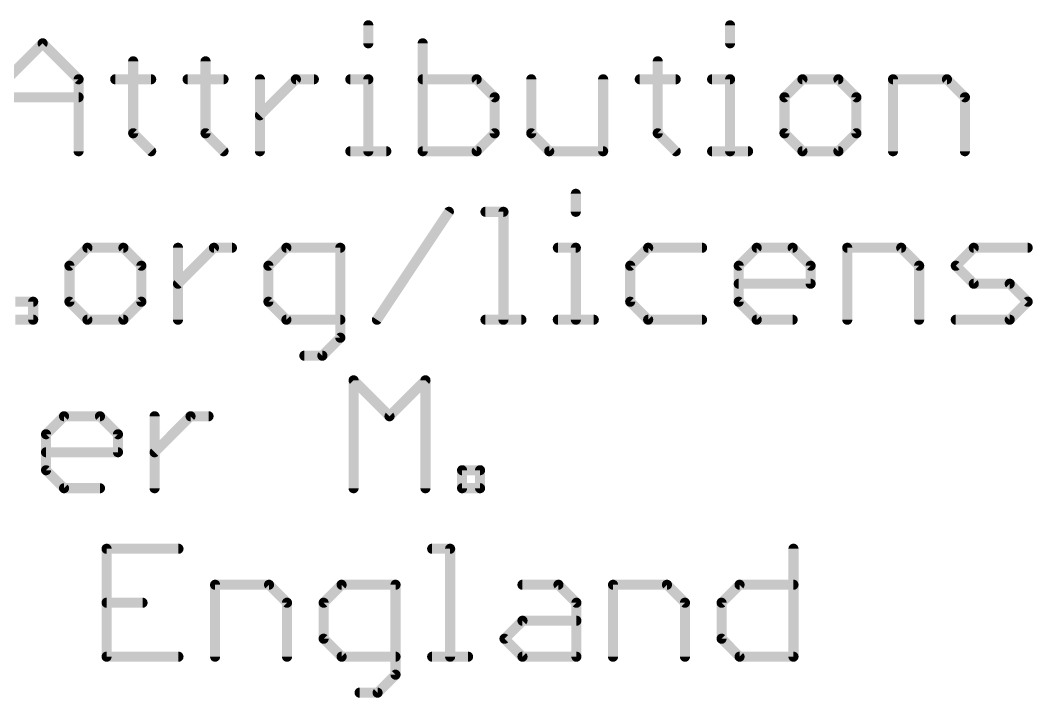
# Model space of a CAD drawing. Extents: x -39 to 68, y -12 to 30.
# Drawn here: x 17.12 to 32.39, y -11.97 to -1.76 of the extents above; entities that cross this region are included whole.
import ezdxf

# ---------------------------------------------------------------- set-up
doc = ezdxf.new("R2010")
doc.units = 0
doc.layers.add('51', color=53, linetype='CONTINUOUS')

msp = doc.modelspace()

# ---------------------------------------------------------------- linework, layer by layer
at = {"layer": '51', "const_width": 0.1524}
for points in [[(22.3707, -1.8356), (22.3707, -2.1068)], [(27.8279, -1.8356), (27.8279, -2.1068)], [(16.9152, -2.6491), (17.4576, -2.1068)], [(17.4576, -2.1068), (17.9999, -2.6491)], [(23.191, -2.1068), (23.191, -3.7338)], [(18.8236, -2.378), (18.8236, -3.4626)], [(19.915, -2.378), (19.915, -3.4626)], [(26.7365, -2.378), (26.7365, -3.4626)], [(17.9999, -2.6491), (17.9999, -3.7338)], [(18.5524, -2.6491), (19.0947, -2.6491)], [(19.6438, -2.6491), (20.1862, -2.6491)], [(20.7353, -3.7338), (20.7353, -2.6491)], [(20.7353, -3.1915), (21.2776, -2.6491)], [(21.2776, -2.6491), (21.5488, -2.6491)], [(22.0996, -2.6491), (22.3707, -2.6491)], [(22.3707, -2.6491), (22.3707, -3.7338)], [(24.0045, -2.6491), (23.191, -2.6491)], [(24.2757, -2.9203), (24.0045, -2.6491)], [(24.8282, -2.6491), (24.8282, -3.4626)], [(25.9128, -3.7338), (25.9128, -2.6491)], [(26.4653, -2.6491), (27.0076, -2.6491)], [(27.5567, -2.6491), (27.8279, -2.6491)], [(27.8279, -2.6491), (27.8279, -3.7338)], [(28.9193, -2.6491), (28.6482, -2.9203)], [(29.4617, -2.6491), (28.9193, -2.6491)], [(29.7328, -2.9203), (29.4617, -2.6491)], [(30.2853, -3.7338), (30.2853, -2.6491)], [(30.2853, -2.6491), (31.0988, -2.6491)], [(31.0988, -2.6491), (31.37, -2.9203)], [(16.9152, -2.9203), (17.9999, -2.9203)], [(24.2757, -3.4626), (24.2757, -2.9203)], [(28.6482, -2.9203), (28.6482, -3.4626)], [(29.7328, -3.4626), (29.7328, -2.9203)], [(31.37, -2.9203), (31.37, -3.7338)], [(18.8236, -3.4626), (19.0947, -3.7338)], [(19.915, -3.4626), (20.1862, -3.7338)], [(24.0045, -3.7338), (24.2757, -3.4626)], [(24.8282, -3.4626), (25.0993, -3.7338)], [(26.7365, -3.4626), (27.0076, -3.7338)], [(28.6482, -3.4626), (28.9193, -3.7338)], [(29.4617, -3.7338), (29.7328, -3.4626)], [(22.0996, -3.7338), (22.6419, -3.7338)], [(23.191, -3.7338), (24.0045, -3.7338)], [(25.0993, -3.7338), (25.9128, -3.7338)], [(27.5567, -3.7338), (28.0991, -3.7338)], [(28.9193, -3.7338), (29.4617, -3.7338)], [(25.5006, -4.3756), (25.5006, -4.6468)], [(22.5008, -6.2738), (23.5855, -4.6468)], [(24.138, -4.6468), (24.4091, -4.6468)], [(24.4091, -4.6468), (24.4091, -6.2738)], [(18.1334, -5.1891), (17.8622, -5.4603)], [(18.6757, -5.1891), (18.1334, -5.1891)], [(18.9469, -5.4603), (18.6757, -5.1891)], [(19.4994, -6.2738), (19.4994, -5.1891)], [(19.4994, -5.7315), (20.0417, -5.1891)], [(20.0417, -5.1891), (20.3129, -5.1891)], [(21.1348, -5.1891), (20.8637, -5.4603)], [(21.9483, -5.1891), (21.1348, -5.1891)], [(21.9483, -6.545), (21.9483, -5.1891)], [(25.2294, -5.1891), (25.5006, -5.1891)], [(25.5006, -5.1891), (25.5006, -6.2738)], [(26.592, -5.1891), (26.3209, -5.4603)], [(27.4055, -5.1891), (26.592, -5.1891)], [(27.958, -5.4603), (28.2292, -5.1891)], [(28.2292, -5.1891), (28.7715, -5.1891)], [(28.7715, -5.1891), (29.0427, -5.4603)], [(29.5952, -6.2738), (29.5952, -5.1891)], [(29.5952, -5.1891), (30.4087, -5.1891)], [(30.4087, -5.1891), (30.6798, -5.4603)], [(31.2323, -5.4603), (31.5035, -5.1891)], [(31.5035, -5.1891), (32.317, -5.1891)], [(17.8622, -5.4603), (17.8622, -6.0026)], [(18.9469, -6.0026), (18.9469, -5.4603)], [(20.8637, -5.4603), (20.8637, -6.0026)], [(26.3209, -5.4603), (26.3209, -6.0026)], [(27.958, -6.0026), (27.958, -5.4603)], [(29.0427, -5.4603), (29.0427, -5.7315)], [(30.6798, -5.4603), (30.6798, -6.2738)], [(31.5035, -5.7315), (31.2323, -5.4603)], [(29.0427, -5.7315), (27.958, -5.7315)], [(32.0458, -5.7315), (31.5035, -5.7315)], [(32.317, -6.0026), (32.0458, -5.7315)], [(17.0436, -6.0026), (17.3148, -6.0026)], [(17.3148, -6.0026), (17.3148, -6.2738)], [(17.8622, -6.0026), (18.1334, -6.2738)], [(18.6757, -6.2738), (18.9469, -6.0026)], [(20.8637, -6.0026), (21.1348, -6.2738)], [(26.3209, -6.0026), (26.592, -6.2738)], [(28.2292, -6.2738), (27.958, -6.0026)], [(32.0458, -6.2738), (32.317, -6.0026)], [(17.3148, -6.2738), (17.0436, -6.2738)], [(18.1334, -6.2738), (18.6757, -6.2738)], [(21.1348, -6.2738), (21.9483, -6.2738)], [(24.138, -6.2738), (24.6803, -6.2738)], [(25.2294, -6.2738), (25.7717, -6.2738)], [(26.592, -6.2738), (27.4055, -6.2738)], [(28.7715, -6.2738), (28.2292, -6.2738)], [(31.2323, -6.2738), (32.0458, -6.2738)], [(21.6772, -6.8161), (21.9483, -6.545)], [(21.406, -6.8161), (21.6772, -6.8161)], [(22.1477, -8.8138), (22.1477, -7.1868)], [(22.1477, -7.1868), (22.69, -7.7291)], [(22.69, -7.7291), (23.2324, -7.1868)], [(23.2324, -7.1868), (23.2324, -8.8138)], [(17.5091, -8.0003), (17.7803, -7.7291)], [(17.7803, -7.7291), (18.3226, -7.7291)], [(18.3226, -7.7291), (18.5938, -8.0003)], [(19.1463, -8.8138), (19.1463, -7.7291)], [(19.1463, -8.2715), (19.6886, -7.7291)], [(19.6886, -7.7291), (19.9598, -7.7291)], [(17.5091, -8.5426), (17.5091, -8.0003)], [(18.5938, -8.0003), (18.5938, -8.2715)], [(18.5938, -8.2715), (17.5091, -8.2715)], [(17.7803, -8.8138), (17.5091, -8.5426)], [(23.7849, -8.8138), (23.7849, -8.5426)], [(23.7849, -8.5426), (24.056, -8.5426)], [(24.056, -8.5426), (24.056, -8.8138)], [(18.3226, -8.8138), (17.7803, -8.8138)], [(24.056, -8.8138), (23.7849, -8.8138)], [(19.5066, -9.7268), (18.422, -9.7268)], [(18.422, -9.7268), (18.422, -11.3538)], [(23.3335, -9.7268), (23.6046, -9.7268)], [(23.6046, -9.7268), (23.6046, -11.3538)], [(28.7839, -9.7268), (28.7839, -11.3538)], [(20.0591, -11.3538), (20.0591, -10.2691)], [(20.0591, -10.2691), (20.8726, -10.2691)], [(20.8726, -10.2691), (21.1438, -10.5403)], [(21.9675, -10.2691), (21.6963, -10.5403)], [(22.781, -10.2691), (21.9675, -10.2691)], [(22.781, -11.625), (22.781, -10.2691)], [(24.696, -10.2691), (25.2384, -10.2691)], [(25.2384, -10.2691), (25.5095, -10.5403)], [(26.062, -11.3538), (26.062, -10.2691)], [(26.062, -10.2691), (26.8755, -10.2691)], [(26.8755, -10.2691), (27.1467, -10.5403)], [(27.6992, -10.5403), (27.9704, -10.2691)], [(27.9704, -10.2691), (28.7839, -10.2691)], [(18.422, -10.5403), (18.9643, -10.5403)], [(21.1438, -10.5403), (21.1438, -11.3538)], [(21.6963, -10.5403), (21.6963, -11.0826)], [(25.5095, -10.5403), (25.5095, -11.3538)], [(27.1467, -10.5403), (27.1467, -11.3538)], [(27.6992, -11.0826), (27.6992, -10.5403)], [(24.4249, -11.0826), (24.696, -10.8115)], [(24.696, -10.8115), (25.5095, -10.8115)], [(21.6963, -11.0826), (21.9675, -11.3538)], [(24.696, -11.3538), (24.4249, -11.0826)], [(27.9704, -11.3538), (27.6992, -11.0826)], [(18.422, -11.3538), (19.5066, -11.3538)], [(21.9675, -11.3538), (22.781, -11.3538)], [(23.3335, -11.3538), (23.8758, -11.3538)], [(25.5095, -11.3538), (24.696, -11.3538)], [(28.7839, -11.3538), (27.9704, -11.3538)], [(22.5098, -11.8961), (22.781, -11.625)], [(22.2386, -11.8961), (22.5098, -11.8961)]]:
    msp.add_lwpolyline(points, dxfattribs=at)
at = {"layer": '51', "const_width": 0.0762}
for points in [[(22.4088, -1.8356, 1), (22.3326, -1.8356)], [(27.866, -1.8356, 1), (27.7898, -1.8356)], [(17.4845, -2.0799, 1), (17.4306, -2.1338)], [(17.4845, -2.1338, 1), (17.4306, -2.0799)], [(22.3326, -2.1068, 1), (22.4088, -2.1068)], [(23.2291, -2.1068, 1), (23.1529, -2.1068)], [(27.7898, -2.1068, 1), (27.866, -2.1068)], [(18.8617, -2.378, 1), (18.7855, -2.378)], [(19.9531, -2.378, 1), (19.8769, -2.378)], [(26.7746, -2.378, 1), (26.6984, -2.378)], [(18.038, -2.6491, 1), (17.9618, -2.6491)], [(17.9729, -2.6761, 1), (18.0268, -2.6222)], [(18.5524, -2.611, 1), (18.5524, -2.6872)], [(19.0947, -2.6872, 1), (19.0947, -2.611)], [(19.6438, -2.611, 1), (19.6438, -2.6872)], [(20.1862, -2.6872, 1), (20.1862, -2.611)], [(20.7734, -2.6491, 1), (20.6972, -2.6491)], [(21.2776, -2.611, 1), (21.2776, -2.6872)], [(21.3045, -2.6761, 1), (21.2506, -2.6222)], [(21.5488, -2.6872, 1), (21.5488, -2.611)], [(22.0996, -2.611, 1), (22.0996, -2.6872)], [(22.4088, -2.6491, 1), (22.3326, -2.6491)], [(22.3707, -2.6872, 1), (22.3707, -2.611)], [(23.191, -2.611, 1), (23.191, -2.6872)], [(24.0314, -2.6222, 1), (23.9775, -2.6761)], [(24.0045, -2.6872, 1), (24.0045, -2.611)], [(24.8663, -2.6491, 1), (24.7901, -2.6491)], [(25.9509, -2.6491, 1), (25.8747, -2.6491)], [(26.4653, -2.611, 1), (26.4653, -2.6872)], [(27.0076, -2.6872, 1), (27.0076, -2.611)], [(27.5567, -2.611, 1), (27.5567, -2.6872)], [(27.866, -2.6491, 1), (27.7898, -2.6491)], [(27.8279, -2.6872, 1), (27.8279, -2.611)], [(28.9193, -2.611, 1), (28.9193, -2.6872)], [(28.9463, -2.6761, 1), (28.8924, -2.6222)], [(29.4886, -2.6222, 1), (29.4347, -2.6761)], [(29.4617, -2.6872, 1), (29.4617, -2.611)], [(30.3234, -2.6491, 1), (30.2472, -2.6491)], [(30.2853, -2.611, 1), (30.2853, -2.6872)], [(31.1258, -2.6222, 1), (31.0719, -2.6761)], [(31.0988, -2.6872, 1), (31.0988, -2.611)], [(17.9999, -2.9584, 1), (17.9999, -2.8822)], [(24.3138, -2.9203, 1), (24.2376, -2.9203)], [(24.2487, -2.9472, 1), (24.3026, -2.8934)], [(28.6863, -2.9203, 1), (28.6101, -2.9203)], [(28.6212, -2.8934, 1), (28.6751, -2.9472)], [(29.7709, -2.9203, 1), (29.6947, -2.9203)], [(29.7059, -2.9472, 1), (29.7598, -2.8934)], [(31.4081, -2.9203, 1), (31.3319, -2.9203)], [(31.3431, -2.9472, 1), (31.3969, -2.8934)], [(20.7083, -3.1645, 1), (20.7622, -3.2184)], [(18.8505, -3.4357, 1), (18.7966, -3.4896)], [(18.7855, -3.4626, 1), (18.8617, -3.4626)], [(19.9419, -3.4357, 1), (19.888, -3.4896)], [(19.8769, -3.4626, 1), (19.9531, -3.4626)], [(24.2376, -3.4626, 1), (24.3138, -3.4626)], [(24.3026, -3.4896, 1), (24.2487, -3.4357)], [(24.8551, -3.4357, 1), (24.8012, -3.4896)], [(24.7901, -3.4626, 1), (24.8663, -3.4626)], [(26.7634, -3.4357, 1), (26.7095, -3.4896)], [(26.6984, -3.4626, 1), (26.7746, -3.4626)], [(28.6751, -3.4357, 1), (28.6212, -3.4896)], [(28.6101, -3.4626, 1), (28.6863, -3.4626)], [(29.6947, -3.4626, 1), (29.7709, -3.4626)], [(29.7598, -3.4896, 1), (29.7059, -3.4357)], [(22.0996, -3.6957, 1), (22.0996, -3.7719)], [(22.6419, -3.7719, 1), (22.6419, -3.6957)], [(23.191, -3.6957, 1), (23.191, -3.7719)], [(24.0045, -3.7719, 1), (24.0045, -3.6957)], [(25.0993, -3.6957, 1), (25.0993, -3.7719)], [(25.9128, -3.7719, 1), (25.9128, -3.6957)], [(27.5567, -3.6957, 1), (27.5567, -3.7719)], [(28.0991, -3.7719, 1), (28.0991, -3.6957)], [(28.9193, -3.6957, 1), (28.9193, -3.7719)], [(29.4617, -3.7719, 1), (29.4617, -3.6957)], [(17.9618, -3.7338, 1), (18.038, -3.7338)], [(19.0678, -3.7607, 1), (19.1217, -3.7069)], [(20.1592, -3.7607, 1), (20.2131, -3.7069)], [(20.6972, -3.7338, 1), (20.7734, -3.7338)], [(22.3326, -3.7338, 1), (22.4088, -3.7338)], [(23.1529, -3.7338, 1), (23.2291, -3.7338)], [(23.9776, -3.7069, 1), (24.0314, -3.7607)], [(25.0724, -3.7607, 1), (25.1263, -3.7069)], [(25.8747, -3.7338, 1), (25.9509, -3.7338)], [(26.9807, -3.7607, 1), (27.0346, -3.7069)], [(27.7898, -3.7338, 1), (27.866, -3.7338)], [(28.8924, -3.7607, 1), (28.9463, -3.7069)], [(29.4347, -3.7069, 1), (29.4886, -3.7607)], [(30.2472, -3.7338, 1), (30.3234, -3.7338)], [(31.3319, -3.7338, 1), (31.4081, -3.7338)], [(25.5387, -4.3756, 1), (25.4625, -4.3756)], [(23.6172, -4.6679, 1), (23.5538, -4.6257)], [(24.138, -4.6087, 1), (24.138, -4.6849)], [(24.4472, -4.6468, 1), (24.371, -4.6468)], [(24.4091, -4.6849, 1), (24.4091, -4.6087)], [(25.4625, -4.6468, 1), (25.5387, -4.6468)], [(18.1334, -5.151, 1), (18.1334, -5.2272)], [(18.1603, -5.2161, 1), (18.1064, -5.1622)], [(18.7027, -5.1622, 1), (18.6488, -5.2161)], [(18.6757, -5.2272, 1), (18.6757, -5.151)], [(19.5375, -5.1891, 1), (19.4613, -5.1891)], [(20.0417, -5.151, 1), (20.0417, -5.2272)], [(20.0686, -5.2161, 1), (20.0148, -5.1622)], [(20.3129, -5.2272, 1), (20.3129, -5.151)], [(21.1348, -5.151, 1), (21.1348, -5.2272)], [(21.1618, -5.2161, 1), (21.1079, -5.1622)], [(21.9864, -5.1891, 1), (21.9102, -5.1891)], [(21.9483, -5.2272, 1), (21.9483, -5.151)], [(25.2294, -5.151, 1), (25.2294, -5.2272)], [(25.5387, -5.1891, 1), (25.4625, -5.1891)], [(25.5006, -5.2272, 1), (25.5006, -5.151)], [(26.592, -5.151, 1), (26.592, -5.2272)], [(26.619, -5.2161, 1), (26.5651, -5.1622)], [(27.4055, -5.2272, 1), (27.4055, -5.151)], [(28.2292, -5.151, 1), (28.2292, -5.2272)], [(28.2561, -5.2161, 1), (28.2022, -5.1622)], [(28.7984, -5.1622, 1), (28.7446, -5.2161)], [(28.7715, -5.2272, 1), (28.7715, -5.151)], [(29.6333, -5.1891, 1), (29.5571, -5.1891)], [(29.5952, -5.151, 1), (29.5952, -5.2272)], [(30.4356, -5.1622, 1), (30.3817, -5.2161)], [(30.4087, -5.2272, 1), (30.4087, -5.151)], [(31.5035, -5.151, 1), (31.5035, -5.2272)], [(31.5304, -5.2161, 1), (31.4765, -5.1622)], [(32.317, -5.2272, 1), (32.317, -5.151)], [(17.9003, -5.4603, 1), (17.8241, -5.4603)], [(17.8353, -5.4334, 1), (17.8892, -5.4872)], [(18.985, -5.4603, 1), (18.9088, -5.4603)], [(18.9199, -5.4872, 1), (18.9738, -5.4334)], [(20.9018, -5.4603, 1), (20.8256, -5.4603)], [(20.8367, -5.4334, 1), (20.8906, -5.4872)], [(26.359, -5.4603, 1), (26.2828, -5.4603)], [(26.2939, -5.4334, 1), (26.3478, -5.4872)], [(27.9961, -5.4603, 1), (27.9199, -5.4603)], [(27.9311, -5.4334, 1), (27.985, -5.4872)], [(29.0808, -5.4603, 1), (29.0046, -5.4603)], [(29.0157, -5.4872, 1), (29.0696, -5.4334)], [(30.7179, -5.4603, 1), (30.6417, -5.4603)], [(30.6529, -5.4872, 1), (30.7068, -5.4334)], [(31.2593, -5.4334, 1), (31.2054, -5.4872)], [(31.2054, -5.4334, 1), (31.2593, -5.4872)], [(19.4724, -5.7045, 1), (19.5263, -5.7584)], [(27.958, -5.6934, 1), (27.958, -5.7696)], [(29.0046, -5.7315, 1), (29.0808, -5.7315)], [(29.0427, -5.7696, 1), (29.0427, -5.6934)], [(31.5035, -5.6934, 1), (31.5035, -5.7696)], [(31.4765, -5.7584, 1), (31.5304, -5.7045)], [(32.0728, -5.7045, 1), (32.0189, -5.7584)], [(32.0458, -5.7696, 1), (32.0458, -5.6934)], [(17.3529, -6.0026, 1), (17.2767, -6.0026)], [(17.3148, -6.0407, 1), (17.3148, -5.9645)], [(17.8892, -5.9757, 1), (17.8353, -6.0296)], [(18.9738, -6.0296, 1), (18.9199, -5.9757)], [(20.8906, -5.9757, 1), (20.8367, -6.0296)], [(26.3478, -5.9757, 1), (26.2939, -6.0296)], [(27.985, -5.9757, 1), (27.9311, -6.0296)], [(32.3439, -6.0296, 1), (32.29, -5.9757)], [(32.29, -6.0296, 1), (32.3439, -5.9757)], [(17.8241, -6.0026, 1), (17.9003, -6.0026)], [(18.9088, -6.0026, 1), (18.985, -6.0026)], [(20.8256, -6.0026, 1), (20.9018, -6.0026)], [(26.2828, -6.0026, 1), (26.359, -6.0026)], [(27.9199, -6.0026, 1), (27.9961, -6.0026)], [(17.2767, -6.2738, 1), (17.3529, -6.2738)], [(17.3148, -6.3119, 1), (17.3148, -6.2357)], [(18.1334, -6.2357, 1), (18.1334, -6.3119)], [(18.1064, -6.3007, 1), (18.1603, -6.2469)], [(18.6488, -6.2469, 1), (18.7026, -6.3007)], [(18.6757, -6.3119, 1), (18.6757, -6.2357)], [(19.4613, -6.2738, 1), (19.5375, -6.2738)], [(21.1348, -6.2357, 1), (21.1348, -6.3119)], [(21.1079, -6.3007, 1), (21.1618, -6.2469)], [(21.9483, -6.3119, 1), (21.9483, -6.2357)], [(22.4691, -6.2527, 1), (22.5325, -6.2949)], [(24.138, -6.2357, 1), (24.138, -6.3119)], [(24.371, -6.2738, 1), (24.4472, -6.2738)], [(24.6803, -6.3119, 1), (24.6803, -6.2357)], [(25.2294, -6.2357, 1), (25.2294, -6.3119)], [(25.4625, -6.2738, 1), (25.5387, -6.2738)], [(25.7717, -6.3119, 1), (25.7717, -6.2357)], [(26.592, -6.2357, 1), (26.592, -6.3119)], [(26.5651, -6.3007, 1), (26.619, -6.2469)], [(27.4055, -6.3119, 1), (27.4055, -6.2357)], [(28.2292, -6.2357, 1), (28.2292, -6.3119)], [(28.2022, -6.3007, 1), (28.2561, -6.2469)], [(28.7715, -6.3119, 1), (28.7715, -6.2357)], [(29.5571, -6.2738, 1), (29.6333, -6.2738)], [(30.6417, -6.2738, 1), (30.7179, -6.2738)], [(31.2323, -6.2357, 1), (31.2323, -6.3119)], [(32.0189, -6.2469, 1), (32.0728, -6.3007)], [(32.0458, -6.3119, 1), (32.0458, -6.2357)], [(21.9102, -6.545, 1), (21.9864, -6.545)], [(21.9753, -6.5719, 1), (21.9214, -6.518)], [(21.406, -6.778, 1), (21.406, -6.8542)], [(21.6502, -6.7892, 1), (21.7041, -6.8431)], [(21.6772, -6.8542, 1), (21.6772, -6.778)], [(22.1858, -7.1868, 1), (22.1096, -7.1868)], [(22.1747, -7.1599, 1), (22.1208, -7.2138)], [(23.2705, -7.1868, 1), (23.1943, -7.1868)], [(23.2593, -7.2138, 1), (23.2054, -7.1599)], [(17.7803, -7.691, 1), (17.7803, -7.7672)], [(17.8072, -7.7561, 1), (17.7533, -7.7022)], [(18.3495, -7.7022, 1), (18.2957, -7.7561)], [(18.3226, -7.7672, 1), (18.3226, -7.691)], [(19.1844, -7.7291, 1), (19.1082, -7.7291)], [(19.6886, -7.691, 1), (19.6886, -7.7672)], [(19.7155, -7.7561, 1), (19.6616, -7.7022)], [(19.9598, -7.7672, 1), (19.9598, -7.691)], [(22.6631, -7.7022, 1), (22.717, -7.7561)], [(22.6631, -7.7561, 1), (22.717, -7.7022)], [(17.5472, -8.0003, 1), (17.471, -8.0003)], [(17.4822, -7.9734, 1), (17.536, -8.0272)], [(18.6319, -8.0003, 1), (18.5557, -8.0003)], [(18.5668, -8.0272, 1), (18.6207, -7.9734)], [(17.5091, -8.2334, 1), (17.5091, -8.3096)], [(18.5557, -8.2715, 1), (18.6319, -8.2715)], [(18.5938, -8.3096, 1), (18.5938, -8.2334)], [(19.1193, -8.2445, 1), (19.1732, -8.2984)], [(17.536, -8.5157, 1), (17.4822, -8.5696)], [(17.471, -8.5426, 1), (17.5472, -8.5426)], [(23.823, -8.5426, 1), (23.7468, -8.5426)], [(23.7849, -8.5045, 1), (23.7849, -8.5807)], [(24.0941, -8.5426, 1), (24.0179, -8.5426)], [(24.056, -8.5807, 1), (24.056, -8.5045)], [(17.7803, -8.7757, 1), (17.7803, -8.8519)], [(17.7533, -8.8407, 1), (17.8072, -8.7869)], [(18.3226, -8.8519, 1), (18.3226, -8.7757)], [(19.1082, -8.8138, 1), (19.1844, -8.8138)], [(22.1096, -8.8138, 1), (22.1858, -8.8138)], [(23.1943, -8.8138, 1), (23.2705, -8.8138)], [(23.7849, -8.7757, 1), (23.7849, -8.8519)], [(23.7468, -8.8138, 1), (23.823, -8.8138)], [(24.0179, -8.8138, 1), (24.0941, -8.8138)], [(24.056, -8.8519, 1), (24.056, -8.7757)], [(18.422, -9.6887, 1), (18.422, -9.7649)], [(18.4601, -9.7268, 1), (18.3839, -9.7268)], [(19.5066, -9.7649, 1), (19.5066, -9.6887)], [(23.3335, -9.6887, 1), (23.3335, -9.7649)], [(23.6427, -9.7268, 1), (23.5665, -9.7268)], [(23.6046, -9.7649, 1), (23.6046, -9.6887)], [(28.822, -9.7268, 1), (28.7458, -9.7268)], [(20.0972, -10.2691, 1), (20.021, -10.2691)], [(20.0591, -10.231, 1), (20.0591, -10.3072)], [(20.8996, -10.2422, 1), (20.8457, -10.2961)], [(20.8726, -10.3072, 1), (20.8726, -10.231)], [(21.9675, -10.231, 1), (21.9675, -10.3072)], [(21.9944, -10.2961, 1), (21.9405, -10.2422)], [(22.8191, -10.2691, 1), (22.7429, -10.2691)], [(22.781, -10.3072, 1), (22.781, -10.231)], [(24.696, -10.231, 1), (24.696, -10.3072)], [(25.2653, -10.2422, 1), (25.2114, -10.2961)], [(25.2384, -10.3072, 1), (25.2384, -10.231)], [(26.1001, -10.2691, 1), (26.0239, -10.2691)], [(26.062, -10.231, 1), (26.062, -10.3072)], [(26.9025, -10.2422, 1), (26.8486, -10.2961)], [(26.8755, -10.3072, 1), (26.8755, -10.231)], [(27.9704, -10.231, 1), (27.9704, -10.3072)], [(27.9973, -10.2961, 1), (27.9434, -10.2422)], [(28.7839, -10.3072, 1), (28.7839, -10.231)], [(18.422, -10.5022, 1), (18.422, -10.5784)], [(18.9643, -10.5784, 1), (18.9643, -10.5022)], [(21.1819, -10.5403, 1), (21.1057, -10.5403)], [(21.1169, -10.5672, 1), (21.1707, -10.5134)], [(21.7344, -10.5403, 1), (21.6582, -10.5403)], [(21.6694, -10.5134, 1), (21.7232, -10.5672)], [(25.5476, -10.5403, 1), (25.4714, -10.5403)], [(25.4826, -10.5672, 1), (25.5365, -10.5134)], [(27.1848, -10.5403, 1), (27.1086, -10.5403)], [(27.1198, -10.5672, 1), (27.1736, -10.5134)], [(27.7373, -10.5403, 1), (27.6611, -10.5403)], [(27.6723, -10.5134, 1), (27.7261, -10.5672)], [(24.696, -10.7734, 1), (24.696, -10.8496)], [(24.723, -10.8384, 1), (24.6691, -10.7845)], [(25.5095, -10.8496, 1), (25.5095, -10.7734)], [(21.7232, -11.0557, 1), (21.6694, -11.1096)], [(21.6582, -11.0826, 1), (21.7344, -11.0826)], [(24.4518, -11.0557, 1), (24.3979, -11.1096)], [(24.3979, -11.0557, 1), (24.4518, -11.1096)], [(27.7261, -11.0557, 1), (27.6723, -11.1096)], [(27.6611, -11.0826, 1), (27.7373, -11.0826)], [(18.422, -11.3157, 1), (18.422, -11.3919)], [(19.5066, -11.3919, 1), (19.5066, -11.3157)], [(21.9675, -11.3157, 1), (21.9675, -11.3919)], [(21.9405, -11.3807, 1), (21.9944, -11.3269)], [(22.781, -11.3919, 1), (22.781, -11.3157)], [(23.3335, -11.3157, 1), (23.3335, -11.3919)], [(23.8758, -11.3919, 1), (23.8758, -11.3157)], [(24.696, -11.3157, 1), (24.696, -11.3919)], [(24.6691, -11.3807, 1), (24.723, -11.3269)], [(25.5095, -11.3919, 1), (25.5095, -11.3157)], [(27.9704, -11.3157, 1), (27.9704, -11.3919)], [(27.9434, -11.3807, 1), (27.9973, -11.3269)], [(28.7839, -11.3919, 1), (28.7839, -11.3157)], [(18.3839, -11.3538, 1), (18.4601, -11.3538)], [(20.021, -11.3538, 1), (20.0972, -11.3538)], [(21.1057, -11.3538, 1), (21.1819, -11.3538)], [(23.5665, -11.3538, 1), (23.6427, -11.3538)], [(25.4714, -11.3538, 1), (25.5476, -11.3538)], [(26.0239, -11.3538, 1), (26.1001, -11.3538)], [(27.1086, -11.3538, 1), (27.1848, -11.3538)], [(28.7458, -11.3538, 1), (28.822, -11.3538)], [(22.7429, -11.625, 1), (22.8191, -11.625)], [(22.8079, -11.6519, 1), (22.754, -11.598)], [(22.2386, -11.858, 1), (22.2386, -11.9342)], [(22.4828, -11.8692, 1), (22.5367, -11.9231)], [(22.5098, -11.9342, 1), (22.5098, -11.858)]]:
    msp.add_lwpolyline(points, format="xyb", dxfattribs=at)

doc.saveas('drawing.dxf')
